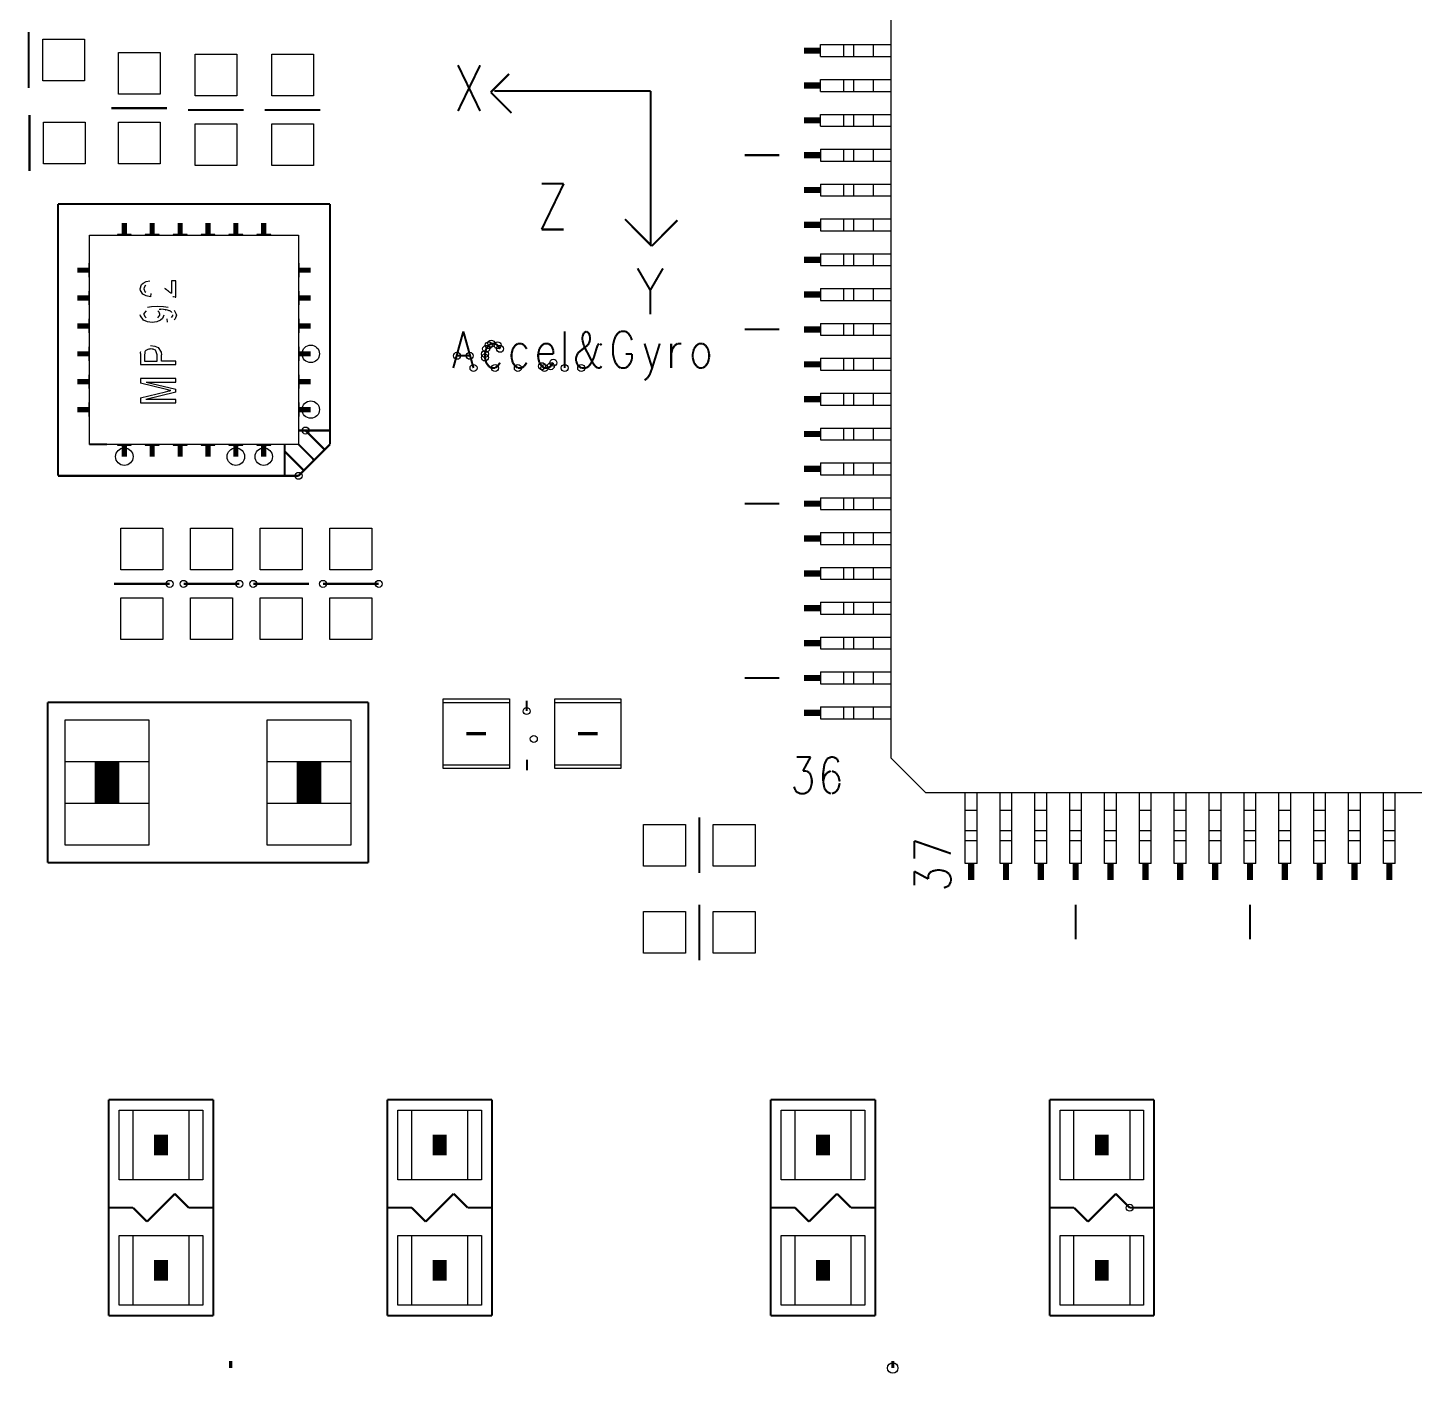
# Model space of a CAD drawing. Header units: millimetres. Extents: x 0 to 297, y 0 to 210.
# Drawn here: x 67.42 to 87.32, y 88.46 to 107.77 of the extents above; entities that cross this region are included whole.
import ezdxf

# ---------------------------------------------------------------- set-up
doc = ezdxf.new("R2010")
doc.units = ezdxf.units.MM
doc.header["$LTSCALE"] = 16.335
doc.layers.add('1', color=7, linetype='CONTINUOUS')

msp = doc.modelspace()

# ---------------------------------------------------------------- linework, layer by layer
at = {"layer": '1', "color": 7, "linetype": 'Continuous'}
for p, q in [((79.809, 97.289), (79.809, 116.089)), ((67.638, 107.004), (67.638, 107.604)), ((67.638, 107.604), (68.238, 107.604)), ((68.238, 107.604), (68.238, 107.004)), ((78.798, 107.524), (79.809, 107.524)), ((78.798, 107.354), (78.798, 107.524)), ((79.129, 107.524), (79.129, 107.354)), ((79.269, 107.524), (79.269, 107.354)), ((79.559, 107.354), (79.559, 107.524)), ((68.723, 106.813), (68.723, 107.413)), ((68.723, 107.413), (69.323, 107.413)), ((69.323, 107.413), (69.323, 106.813)), ((69.823, 106.788), (69.823, 107.388)), ((69.823, 107.388), (70.423, 107.388)), ((70.423, 107.388), (70.423, 106.788)), ((70.923, 106.788), (70.923, 107.388)), ((70.923, 107.388), (71.523, 107.388)), ((71.523, 107.388), (71.523, 106.788)), ((78.798, 107.354), (79.809, 107.354)), ((68.238, 107.004), (67.638, 107.004)), ((78.798, 107.024), (79.809, 107.024)), ((78.798, 106.854), (78.798, 107.024)), ((78.798, 106.854), (79.809, 106.854)), ((79.129, 107.024), (79.129, 106.854)), ((79.269, 107.024), (79.269, 106.854)), ((79.559, 106.854), (79.559, 107.024)), ((69.323, 106.813), (68.723, 106.813)), ((70.423, 106.788), (69.823, 106.788)), ((71.523, 106.788), (70.923, 106.788)), ((78.798, 106.524), (79.809, 106.524)), ((78.798, 106.354), (78.798, 106.524)), ((79.129, 106.524), (79.129, 106.354)), ((79.269, 106.524), (79.269, 106.354)), ((79.559, 106.354), (79.559, 106.524)), ((67.648, 105.813), (67.648, 106.413)), ((67.648, 106.413), (68.248, 106.413)), ((68.248, 106.413), (68.248, 105.813)), ((68.723, 105.813), (68.723, 106.413)), ((68.723, 106.413), (69.323, 106.413)), ((69.323, 106.413), (69.323, 105.813)), ((69.823, 105.788), (69.823, 106.388)), ((69.823, 106.388), (70.423, 106.388)), ((70.423, 106.388), (70.423, 105.788)), ((70.923, 105.788), (70.923, 106.388)), ((70.923, 106.388), (71.523, 106.388)), ((71.523, 106.388), (71.523, 105.788)), ((78.798, 106.354), (79.809, 106.354)), ((78.798, 106.024), (79.809, 106.024)), ((78.798, 106.024), (78.798, 105.854)), ((78.798, 105.854), (79.809, 105.854)), ((79.129, 106.024), (79.129, 105.854)), ((79.269, 106.024), (79.269, 105.854)), ((79.559, 105.854), (79.559, 106.024)), ((68.248, 105.813), (67.648, 105.813)), ((69.323, 105.813), (68.723, 105.813)), ((70.423, 105.788), (69.823, 105.788)), ((71.523, 105.788), (70.923, 105.788)), ((78.798, 105.524), (79.809, 105.524)), ((78.798, 105.524), (78.798, 105.354)), ((79.129, 105.524), (79.129, 105.354)), ((79.269, 105.524), (79.269, 105.354)), ((79.559, 105.354), (79.559, 105.524)), ((78.798, 105.354), (79.809, 105.354)), ((78.798, 105.024), (79.809, 105.024)), ((78.798, 105.024), (78.798, 104.854)), ((78.798, 104.854), (79.809, 104.854)), ((79.129, 105.024), (79.129, 104.854)), ((79.269, 105.024), (79.269, 104.854)), ((79.559, 104.854), (79.559, 105.024)), ((68.309, 101.789), (68.309, 104.789)), ((68.309, 104.789), (71.309, 104.789)), ((68.709, 104.799), (68.709, 104.789)), ((68.909, 104.799), (68.709, 104.799)), ((68.909, 104.789), (68.909, 104.799)), ((69.109, 104.799), (69.109, 104.789)), ((69.309, 104.799), (69.109, 104.799)), ((69.309, 104.789), (69.309, 104.799)), ((69.509, 104.799), (69.509, 104.789)), ((69.709, 104.799), (69.509, 104.799)), ((69.709, 104.789), (69.709, 104.799)), ((69.909, 104.799), (69.909, 104.789)), ((70.109, 104.799), (69.909, 104.799)), ((70.109, 104.789), (70.109, 104.799)), ((70.309, 104.799), (70.309, 104.789)), ((70.509, 104.799), (70.309, 104.799)), ((70.509, 104.789), (70.509, 104.799)), ((70.709, 104.799), (70.709, 104.789)), ((70.909, 104.799), (70.709, 104.799)), ((70.909, 104.789), (70.909, 104.799)), ((71.309, 104.789), (71.309, 101.789)), ((78.798, 104.524), (79.809, 104.524)), ((78.798, 104.524), (78.798, 104.354)), ((79.129, 104.524), (79.129, 104.354)), ((79.269, 104.524), (79.269, 104.354)), ((79.559, 104.354), (79.559, 104.524)), ((68.299, 104.389), (68.299, 104.189)), ((68.309, 104.389), (68.299, 104.389)), ((71.319, 104.389), (71.309, 104.389)), ((71.319, 104.189), (71.319, 104.389)), ((78.798, 104.354), (79.809, 104.354)), ((68.299, 104.189), (68.309, 104.189)), ((69.037, 104.023), (69.057, 104.085)), ((69.057, 104.085), (69.077, 104.104)), ((69.077, 104.104), (69.122, 104.127)), ((69.114, 104.071), (69.092, 104.038)), ((69.122, 104.127), (69.177, 104.134)), ((69.484, 104.137), (69.484, 103.96)), ((69.547, 104.137), (69.484, 104.137)), ((69.547, 103.901), (69.547, 104.137)), ((71.309, 104.189), (71.319, 104.189)), ((68.299, 103.989), (68.299, 103.789)), ((68.309, 103.989), (68.299, 103.989)), ((69.04, 103.996), (69.037, 104.023)), ((69.074, 103.942), (69.04, 103.996)), ((69.12, 103.918), (69.074, 103.942)), ((69.092, 104.038), (69.09, 104.022)), ((69.09, 104.022), (69.102, 103.984)), ((69.102, 103.984), (69.116, 103.971)), ((69.182, 103.907), (69.12, 103.918)), ((69.19, 103.952), (69.182, 103.907)), ((69.387, 104.032), (69.396, 104.024)), ((69.396, 104.024), (69.412, 104.012)), ((69.412, 104.012), (69.423, 104.002)), ((69.423, 104.002), (69.432, 103.995)), ((69.432, 103.995), (69.439, 103.989)), ((69.439, 103.989), (69.444, 103.985)), ((69.444, 103.985), (69.448, 103.982)), ((69.448, 103.982), (69.45, 103.98)), ((69.45, 103.98), (69.461, 103.973)), ((69.461, 103.973), (69.478, 103.963)), ((69.478, 103.963), (69.484, 103.96)), ((69.514, 103.904), (69.504, 103.906)), ((69.537, 103.902), (69.514, 103.904)), ((69.536, 103.902), (69.547, 103.901)), ((71.319, 103.989), (71.309, 103.989)), ((71.319, 103.789), (71.319, 103.989)), ((78.798, 104.024), (79.809, 104.024)), ((78.798, 104.024), (78.798, 103.854)), ((78.798, 103.854), (79.809, 103.854)), ((79.129, 104.024), (79.129, 103.854)), ((79.269, 104.024), (79.269, 103.854)), ((79.559, 103.854), (79.559, 104.024)), ((68.299, 103.789), (68.309, 103.789)), ((69.039, 103.633), (69.037, 103.65)), ((69.091, 103.669), (69.09, 103.656)), ((69.09, 103.656), (69.101, 103.624)), ((69.121, 103.705), (69.091, 103.669)), ((69.14, 103.757), (69.2, 103.768)), ((69.2, 103.768), (69.282, 103.772)), ((69.282, 103.772), (69.37, 103.768)), ((69.308, 103.688), (69.29, 103.705)), ((69.32, 103.655), (69.308, 103.688)), ((69.309, 103.727), (69.314, 103.727)), ((69.314, 103.727), (69.316, 103.727)), ((69.316, 103.727), (69.318, 103.727)), ((69.318, 103.727), (69.32, 103.727)), ((69.319, 103.643), (69.32, 103.655)), ((69.32, 103.727), (69.321, 103.727)), ((69.321, 103.727), (69.331, 103.727)), ((69.369, 103.725), (69.331, 103.727)), ((69.398, 103.721), (69.369, 103.725)), ((69.37, 103.768), (69.437, 103.757)), ((69.397, 103.721), (69.399, 103.72)), ((69.411, 103.718), (69.399, 103.721)), ((69.428, 103.714), (69.411, 103.718)), ((69.442, 103.711), (69.428, 103.714)), ((69.452, 103.707), (69.442, 103.711)), ((69.457, 103.706), (69.452, 103.707)), ((69.462, 103.703), (69.457, 103.706)), ((69.473, 103.698), (69.462, 103.703)), ((69.481, 103.692), (69.473, 103.698)), ((69.489, 103.685), (69.481, 103.692)), ((69.492, 103.681), (69.489, 103.685)), ((69.525, 103.713), (69.555, 103.646)), ((71.309, 103.789), (71.319, 103.789)), ((68.299, 103.589), (68.299, 103.389)), ((68.309, 103.589), (68.299, 103.589)), ((69.084, 103.571), (69.039, 103.633)), ((69.139, 103.547), (69.084, 103.571)), ((69.101, 103.624), (69.124, 103.605)), ((69.209, 103.539), (69.139, 103.547)), ((69.277, 103.547), (69.209, 103.539)), ((69.33, 103.569), (69.277, 103.547)), ((69.29, 103.604), (69.319, 103.643)), ((69.358, 103.595), (69.33, 103.569)), ((69.376, 103.643), (69.358, 103.595)), ((69.428, 103.544), (69.423, 103.589)), ((69.486, 103.609), (69.504, 103.634)), ((69.504, 103.634), (69.505, 103.647)), ((69.538, 103.592), (69.522, 103.576)), ((69.555, 103.644), (69.538, 103.592)), ((69.555, 103.644), (69.555, 103.646)), ((71.319, 103.589), (71.309, 103.589)), ((71.319, 103.389), (71.319, 103.589)), ((78.798, 103.524), (79.809, 103.524)), ((78.798, 103.524), (78.798, 103.354)), ((79.129, 103.524), (79.129, 103.354)), ((79.269, 103.524), (79.269, 103.354)), ((79.559, 103.354), (79.559, 103.524)), ((68.299, 103.389), (68.309, 103.389)), ((71.309, 103.389), (71.319, 103.389)), ((78.798, 103.354), (79.809, 103.354)), ((68.299, 103.189), (68.299, 102.989)), ((68.309, 103.189), (68.299, 103.189)), ((69.04, 103.077), (69.039, 103.068)), ((69.039, 103.068), (69.039, 102.933)), ((69.04, 103.092), (69.041, 103.104)), ((69.04, 103.092), (69.04, 103.077)), ((69.041, 103.104), (69.043, 103.114)), ((69.043, 103.114), (69.044, 103.12)), ((69.044, 103.122), (69.044, 103.12)), ((69.101, 103.086), (69.1, 103.077)), ((69.1, 103.077), (69.1, 102.981)), ((69.102, 103.101), (69.101, 103.094)), ((69.101, 103.094), (69.101, 103.086)), ((69.103, 103.11), (69.102, 103.106)), ((69.102, 103.106), (69.102, 103.101)), ((69.104, 103.113), (69.103, 103.11)), ((69.105, 103.117), (69.104, 103.116)), ((69.104, 103.116), (69.104, 103.113)), ((69.186, 103.206), (69.246, 103.198)), ((69.246, 103.198), (69.296, 103.177)), ((69.263, 103.132), (69.256, 103.139)), ((69.28, 103.073), (69.263, 103.132)), ((69.28, 102.981), (69.28, 103.073)), ((69.296, 103.177), (69.337, 103.114)), ((69.337, 103.114), (69.341, 103.072)), ((69.341, 102.981), (69.341, 103.072)), ((71.319, 103.189), (71.309, 103.189)), ((71.319, 102.989), (71.319, 103.189)), ((68.299, 102.989), (68.309, 102.989)), ((69.039, 102.933), (69.547, 102.933)), ((69.1, 102.981), (69.28, 102.981)), ((69.547, 102.981), (69.341, 102.981)), ((69.547, 102.933), (69.547, 102.981)), ((71.309, 102.989), (71.319, 102.989)), ((78.798, 103.024), (79.809, 103.024)), ((78.798, 103.024), (78.798, 102.854)), ((78.798, 102.854), (79.809, 102.854)), ((79.129, 103.024), (79.129, 102.854)), ((79.269, 103.024), (79.269, 102.854)), ((79.559, 102.854), (79.559, 103.024)), ((68.299, 102.789), (68.299, 102.589)), ((68.309, 102.789), (68.299, 102.789)), ((69.547, 102.732), (69.039, 102.732)), ((69.039, 102.732), (69.039, 102.667)), ((69.393, 102.581), (69.039, 102.667)), ((69.122, 102.684), (69.547, 102.684)), ((69.122, 102.684), (69.547, 102.581)), ((69.547, 102.684), (69.547, 102.732)), ((71.319, 102.789), (71.309, 102.789)), ((71.319, 102.589), (71.319, 102.789)), ((68.299, 102.589), (68.309, 102.589)), ((69.039, 102.456), (69.399, 102.544)), ((69.039, 102.456), (69.039, 102.385)), ((69.547, 102.538), (69.116, 102.433)), ((69.413, 102.576), (69.393, 102.581)), ((69.399, 102.544), (69.433, 102.552)), ((69.433, 102.571), (69.413, 102.576)), ((69.448, 102.567), (69.433, 102.571)), ((69.433, 102.552), (69.449, 102.556)), ((69.46, 102.564), (69.448, 102.567)), ((69.449, 102.556), (69.461, 102.558)), ((69.47, 102.562), (69.46, 102.564)), ((69.461, 102.558), (69.471, 102.561)), ((69.474, 102.561), (69.47, 102.562)), ((69.474, 102.561), (69.47, 102.561)), ((69.547, 102.538), (69.547, 102.581)), ((71.309, 102.589), (71.319, 102.589)), ((78.798, 102.524), (79.809, 102.524)), ((78.798, 102.524), (78.798, 102.354)), ((79.129, 102.524), (79.129, 102.354)), ((79.269, 102.524), (79.269, 102.354)), ((79.559, 102.354), (79.559, 102.524)), ((68.299, 102.389), (68.299, 102.189)), ((68.309, 102.389), (68.299, 102.389)), ((69.039, 102.385), (69.547, 102.385)), ((69.547, 102.433), (69.116, 102.433)), ((69.547, 102.385), (69.547, 102.433)), ((71.319, 102.389), (71.309, 102.389)), ((71.319, 102.189), (71.319, 102.389)), ((78.798, 102.354), (79.809, 102.354)), ((68.299, 102.189), (68.309, 102.189)), ((71.309, 102.189), (71.319, 102.189)), ((78.798, 102.024), (79.809, 102.024)), ((78.798, 102.024), (78.798, 101.854)), ((79.129, 102.024), (79.129, 101.854)), ((79.269, 102.024), (79.269, 101.854)), ((79.559, 101.854), (79.559, 102.024)), ((71.309, 101.789), (68.309, 101.789)), ((68.709, 101.789), (68.709, 101.779)), ((68.709, 101.779), (68.909, 101.779)), ((68.909, 101.779), (68.909, 101.789)), ((69.109, 101.789), (69.109, 101.779)), ((69.109, 101.779), (69.309, 101.779)), ((69.309, 101.779), (69.309, 101.789)), ((69.509, 101.789), (69.509, 101.779)), ((69.509, 101.779), (69.709, 101.779)), ((69.709, 101.779), (69.709, 101.789)), ((69.909, 101.789), (69.909, 101.779)), ((69.909, 101.779), (70.109, 101.779)), ((70.109, 101.779), (70.109, 101.789)), ((70.309, 101.789), (70.309, 101.779)), ((70.309, 101.779), (70.509, 101.779)), ((70.509, 101.779), (70.509, 101.789)), ((70.709, 101.789), (70.709, 101.779)), ((70.709, 101.779), (70.909, 101.779)), ((70.909, 101.779), (70.909, 101.789)), ((78.798, 101.854), (79.809, 101.854)), ((78.798, 101.524), (79.809, 101.524)), ((78.798, 101.524), (78.798, 101.354)), ((79.129, 101.524), (79.129, 101.354)), ((79.269, 101.524), (79.269, 101.354)), ((79.559, 101.354), (79.559, 101.524)), ((78.798, 101.354), (79.809, 101.354)), ((78.798, 101.024), (79.809, 101.024)), ((78.798, 101.024), (78.798, 100.854)), ((79.129, 101.024), (79.129, 100.854)), ((79.269, 101.024), (79.269, 100.854)), ((79.559, 100.854), (79.559, 101.024)), ((78.798, 100.854), (79.809, 100.854)), ((68.759, 99.988), (68.759, 100.588)), ((68.759, 100.588), (69.359, 100.588)), ((69.359, 100.588), (69.359, 99.988)), ((69.759, 100.588), (70.359, 100.588)), ((69.759, 99.988), (69.759, 100.588)), ((70.359, 100.588), (70.359, 99.988)), ((70.759, 100.588), (71.359, 100.588)), ((70.759, 99.988), (70.759, 100.588)), ((71.359, 100.588), (71.359, 99.988)), ((71.759, 100.588), (72.359, 100.588)), ((71.759, 99.988), (71.759, 100.588)), ((72.359, 100.588), (72.359, 99.988)), ((78.798, 100.524), (79.809, 100.524)), ((78.798, 100.524), (78.798, 100.354)), ((79.129, 100.524), (79.129, 100.354)), ((79.269, 100.524), (79.269, 100.354)), ((79.559, 100.354), (79.559, 100.524)), ((78.798, 100.354), (79.809, 100.354)), ((69.359, 99.988), (68.759, 99.988)), ((70.359, 99.988), (69.759, 99.988)), ((71.359, 99.988), (70.759, 99.988)), ((72.359, 99.988), (71.759, 99.988)), ((78.798, 100.024), (79.809, 100.024)), ((78.798, 100.024), (78.798, 99.854)), ((79.129, 100.024), (79.129, 99.854)), ((79.269, 100.024), (79.269, 99.854)), ((79.559, 99.854), (79.559, 100.024)), ((78.798, 99.854), (79.809, 99.854)), ((68.759, 98.988), (68.759, 99.588)), ((68.759, 99.588), (69.359, 99.588)), ((69.359, 99.588), (69.359, 98.988)), ((69.759, 99.588), (70.359, 99.588)), ((69.759, 98.988), (69.759, 99.588)), ((70.359, 99.588), (70.359, 98.988)), ((70.759, 99.588), (71.359, 99.588)), ((70.759, 98.988), (70.759, 99.588)), ((71.359, 99.588), (71.359, 98.988)), ((71.759, 99.588), (72.359, 99.588)), ((71.759, 98.988), (71.759, 99.588)), ((72.359, 99.588), (72.359, 98.988)), ((78.798, 99.524), (79.809, 99.524)), ((78.798, 99.524), (78.798, 99.354)), ((79.129, 99.524), (79.129, 99.354)), ((79.269, 99.524), (79.269, 99.354)), ((79.559, 99.354), (79.559, 99.524)), ((78.798, 99.354), (79.809, 99.354)), ((69.359, 98.988), (68.759, 98.988)), ((70.359, 98.988), (69.759, 98.988)), ((71.359, 98.988), (70.759, 98.988)), ((72.359, 98.988), (71.759, 98.988)), ((78.798, 99.024), (79.809, 99.024)), ((78.798, 99.024), (78.798, 98.854)), ((79.129, 99.024), (79.129, 98.854)), ((79.269, 99.024), (79.269, 98.854)), ((79.559, 98.854), (79.559, 99.024)), ((78.798, 98.854), (79.809, 98.854)), ((78.798, 98.524), (78.798, 98.354)), ((78.798, 98.524), (79.809, 98.524)), ((79.129, 98.524), (79.129, 98.354)), ((79.269, 98.524), (79.269, 98.354)), ((79.559, 98.354), (79.559, 98.524)), ((78.798, 98.354), (79.809, 98.354)), ((73.384, 98.138), (74.334, 98.138)), ((73.384, 97.138), (73.384, 98.138)), ((73.384, 98.088), (74.334, 98.088)), ((74.334, 98.138), (74.334, 97.138)), ((74.984, 98.138), (75.934, 98.138)), ((74.984, 97.138), (74.984, 98.138)), ((74.984, 98.088), (75.934, 98.088)), ((75.934, 98.138), (75.934, 97.138)), ((78.798, 98.024), (79.809, 98.024)), ((78.798, 98.024), (78.798, 97.854)), ((79.129, 98.024), (79.129, 97.854)), ((79.269, 98.024), (79.269, 97.854)), ((79.559, 97.854), (79.559, 98.024)), ((67.959, 97.838), (69.159, 97.838)), ((67.959, 96.038), (67.959, 97.838)), ((69.159, 97.838), (69.159, 96.038)), ((70.859, 97.838), (72.059, 97.838)), ((70.859, 96.038), (70.859, 97.838)), ((72.059, 97.838), (72.059, 96.038)), ((78.798, 97.854), (79.809, 97.854)), ((79.809, 97.289), (80.309, 96.789)), ((67.959, 97.238), (69.159, 97.238)), ((70.859, 97.238), (72.059, 97.238)), ((74.334, 97.188), (73.384, 97.188)), ((74.334, 97.138), (73.384, 97.138)), ((75.934, 97.188), (74.984, 97.188)), ((75.934, 97.138), (74.984, 97.138)), ((99.109, 96.789), (80.309, 96.789)), ((80.874, 95.778), (80.874, 96.789)), ((81.044, 95.778), (81.044, 96.789)), ((81.374, 95.778), (81.374, 96.789)), ((81.544, 95.778), (81.544, 96.789)), ((81.874, 95.778), (81.874, 96.789)), ((82.044, 95.778), (82.044, 96.789)), ((82.374, 95.778), (82.374, 96.789)), ((82.544, 95.778), (82.544, 96.789)), ((82.874, 95.778), (82.874, 96.789)), ((83.044, 95.778), (83.044, 96.789)), ((83.374, 95.778), (83.374, 96.789)), ((83.544, 95.778), (83.544, 96.789)), ((83.874, 95.778), (83.874, 96.789)), ((84.044, 95.778), (84.044, 96.789)), ((84.374, 95.778), (84.374, 96.789)), ((84.544, 95.778), (84.544, 96.789)), ((84.874, 95.778), (84.874, 96.789)), ((85.044, 95.778), (85.044, 96.789)), ((85.374, 95.778), (85.374, 96.789)), ((85.544, 95.778), (85.544, 96.789)), ((85.874, 95.778), (85.874, 96.789)), ((86.044, 95.778), (86.044, 96.789)), ((86.374, 95.778), (86.374, 96.789)), ((86.544, 95.778), (86.544, 96.789)), ((86.874, 95.778), (86.874, 96.789)), ((87.044, 95.778), (87.044, 96.789)), ((69.159, 96.638), (67.959, 96.638)), ((72.059, 96.638), (70.859, 96.638)), ((81.044, 96.539), (80.874, 96.539)), ((81.544, 96.539), (81.374, 96.539)), ((82.044, 96.539), (81.874, 96.539)), ((82.544, 96.539), (82.374, 96.539)), ((83.044, 96.539), (82.874, 96.539)), ((83.544, 96.539), (83.374, 96.539)), ((84.044, 96.539), (83.874, 96.539)), ((84.544, 96.539), (84.374, 96.539)), ((85.044, 96.539), (84.874, 96.539)), ((85.544, 96.539), (85.374, 96.539)), ((86.044, 96.539), (85.874, 96.539)), ((86.544, 96.539), (86.374, 96.539)), ((87.044, 96.539), (86.874, 96.539)), ((76.259, 96.338), (76.859, 96.338)), ((76.259, 95.738), (76.259, 96.338)), ((76.859, 96.338), (76.859, 95.738)), ((77.259, 96.338), (77.859, 96.338)), ((77.259, 95.738), (77.259, 96.338)), ((77.859, 96.338), (77.859, 95.738)), ((80.874, 96.249), (81.044, 96.249)), ((80.874, 96.108), (81.044, 96.108)), ((81.374, 96.249), (81.544, 96.249)), ((81.374, 96.108), (81.544, 96.108)), ((81.874, 96.249), (82.044, 96.249)), ((81.874, 96.108), (82.044, 96.108)), ((82.374, 96.249), (82.544, 96.249)), ((82.374, 96.108), (82.544, 96.108)), ((82.874, 96.249), (83.044, 96.249)), ((82.874, 96.108), (83.044, 96.108)), ((83.374, 96.249), (83.544, 96.249)), ((83.374, 96.108), (83.544, 96.108)), ((83.874, 96.249), (84.044, 96.249)), ((83.874, 96.108), (84.044, 96.108)), ((84.374, 96.249), (84.544, 96.249)), ((84.374, 96.108), (84.544, 96.108)), ((84.874, 96.249), (85.044, 96.249)), ((84.874, 96.108), (85.044, 96.108)), ((85.374, 96.249), (85.544, 96.249)), ((85.374, 96.108), (85.544, 96.108)), ((85.874, 96.249), (86.044, 96.249)), ((85.874, 96.108), (86.044, 96.108)), ((86.374, 96.249), (86.544, 96.249)), ((86.374, 96.108), (86.544, 96.108)), ((86.874, 96.249), (87.044, 96.249)), ((86.874, 96.108), (87.044, 96.108)), ((69.159, 96.038), (67.959, 96.038)), ((72.059, 96.038), (70.859, 96.038)), ((76.859, 95.738), (76.259, 95.738)), ((77.859, 95.738), (77.259, 95.738)), ((81.044, 95.778), (80.874, 95.778)), ((81.544, 95.778), (81.374, 95.778)), ((82.044, 95.778), (81.874, 95.778)), ((82.544, 95.778), (82.374, 95.778)), ((83.044, 95.778), (82.874, 95.778)), ((83.544, 95.778), (83.374, 95.778)), ((84.044, 95.778), (83.874, 95.778)), ((84.544, 95.778), (84.374, 95.778)), ((85.044, 95.778), (84.874, 95.778)), ((85.544, 95.778), (85.374, 95.778)), ((86.044, 95.778), (85.874, 95.778)), ((86.544, 95.778), (86.374, 95.778)), ((87.044, 95.778), (86.874, 95.778)), ((76.259, 95.088), (76.859, 95.088)), ((76.259, 94.488), (76.259, 95.088)), ((76.859, 95.088), (76.859, 94.488)), ((77.259, 95.088), (77.859, 95.088)), ((77.259, 94.488), (77.259, 95.088)), ((77.859, 95.088), (77.859, 94.488)), ((76.859, 94.488), (76.259, 94.488)), ((77.859, 94.488), (77.259, 94.488)), ((68.734, 92.238), (69.934, 92.238)), ((68.734, 91.238), (68.734, 92.238)), ((68.934, 91.238), (68.934, 92.238)), ((69.734, 92.238), (69.734, 91.238)), ((69.934, 92.238), (69.934, 91.238)), ((72.734, 92.238), (73.934, 92.238)), ((72.734, 91.238), (72.734, 92.238)), ((72.934, 91.238), (72.934, 92.238)), ((73.734, 92.238), (73.734, 91.238)), ((73.934, 92.238), (73.934, 91.238)), ((78.234, 92.238), (79.434, 92.238)), ((78.234, 91.238), (78.234, 92.238)), ((78.434, 91.238), (78.434, 92.238)), ((79.234, 92.238), (79.234, 91.238)), ((79.434, 92.238), (79.434, 91.238)), ((82.234, 91.238), (82.234, 92.238)), ((82.234, 92.238), (83.434, 92.238)), ((82.434, 91.238), (82.434, 92.238)), ((83.234, 92.238), (83.234, 91.238)), ((83.434, 92.238), (83.434, 91.238)), ((69.934, 91.238), (68.734, 91.238)), ((73.934, 91.238), (72.734, 91.238)), ((79.434, 91.238), (78.234, 91.238)), ((83.434, 91.238), (82.234, 91.238)), ((68.734, 90.438), (69.934, 90.438)), ((68.734, 89.438), (68.734, 90.438)), ((68.934, 89.438), (68.934, 90.438)), ((69.734, 90.438), (69.734, 89.438)), ((69.934, 90.438), (69.934, 89.438)), ((72.734, 90.438), (73.934, 90.438)), ((72.734, 89.438), (72.734, 90.438)), ((72.934, 89.438), (72.934, 90.438)), ((73.734, 90.438), (73.734, 89.438)), ((73.934, 90.438), (73.934, 89.438)), ((78.234, 90.438), (79.434, 90.438)), ((78.234, 89.438), (78.234, 90.438)), ((78.434, 89.438), (78.434, 90.438)), ((79.234, 90.438), (79.234, 89.438)), ((79.434, 90.438), (79.434, 89.438)), ((82.234, 90.438), (83.434, 90.438)), ((82.234, 89.438), (82.234, 90.438)), ((82.434, 89.438), (82.434, 90.438)), ((83.234, 90.438), (83.234, 89.438)), ((83.434, 90.438), (83.434, 89.438)), ((69.934, 89.438), (68.734, 89.438)), ((73.934, 89.438), (72.734, 89.438)), ((79.434, 89.438), (78.234, 89.438)), ((83.434, 89.438), (82.234, 89.438))]:
    msp.add_line(p, q, dxfattribs=at)
at = {"layer": '1', "color": 9, "linetype": 'Continuous'}
for points, const_width in [([(67.438, 106.904), (67.438, 107.704)], 0.0297), ([(73.596, 106.572), (73.914, 107.229)], 0.0297), ([(73.914, 106.572), (73.596, 107.229)], 0.0297), ([(74.067, 106.84), (74.329, 107.103)], 0.0297), ([(74.364, 106.543), (74.067, 106.84)], 0.0297), ([(76.359, 106.858), (74.119, 106.858)], 0.0297), ([(76.359, 104.653), (76.359, 106.858)], 0.0297), ([(67.448, 105.713), (67.448, 106.513)], 0.0297), ([(68.623, 106.613), (69.423, 106.613)], 0.0297), ([(69.723, 106.588), (70.523, 106.588)], 0.0297), ([(70.823, 106.588), (71.623, 106.588)], 0.0297), ([(77.709, 105.938), (78.209, 105.938)], 0.0297), ([(75.114, 105.529), (74.796, 105.529)], 0.0297), ([(74.796, 104.872), (75.114, 105.529)], 0.0297), ([(67.859, 101.338), (67.859, 105.238)], 0.0297), ([(67.859, 105.238), (71.759, 105.238)], 0.0297), ([(71.759, 105.238), (71.759, 101.788)], 0.0297), ([(75.114, 104.872), (74.796, 104.872)], 0.0297), ([(76.377, 104.635), (75.992, 105.02)], 0.0297), ([(76.744, 105.003), (76.377, 104.635)], 0.0297), ([(76.173, 104.314), (76.355, 104.001)], 0.0297), ([(76.537, 104.314), (76.355, 104.001)], 0.0297), ([(76.355, 104.001), (76.355, 103.657)], 0.0297), ([(77.709, 103.438), (78.209, 103.438)], 0.0297), ([(73.673, 103.41), (73.528, 102.885)], 0.0297), ([(73.673, 103.41), (73.819, 102.885)], 0.0297), ([(74.073, 103.235), (74.037, 103.211)], 0.0297), ([(74.128, 103.235), (74.073, 103.235)], 0.0297), ([(74.164, 103.211), (74.128, 103.235)], 0.0297), ([(74.455, 103.235), (74.419, 103.211)], 0.0297), ([(74.51, 103.235), (74.455, 103.235)], 0.0297), ([(74.546, 103.211), (74.51, 103.235)], 0.0297), ([(74.837, 103.235), (74.8, 103.211)], 0.0297), ([(74.891, 103.235), (74.837, 103.235)], 0.0297), ([(74.928, 103.211), (74.891, 103.235)], 0.0297), ([(75.128, 103.41), (75.128, 102.885)], 0.0297), ([(75.4, 103.386), (75.382, 103.335)], 0.0297), ([(75.382, 103.335), (75.382, 103.285)], 0.0297), ([(75.382, 103.285), (75.4, 103.211)], 0.0297), ([(75.437, 103.41), (75.4, 103.386)], 0.0297), ([(75.473, 103.386), (75.437, 103.41)], 0.0297), ([(75.455, 103.211), (75.473, 103.235)], 0.0297), ([(75.491, 103.335), (75.473, 103.386)], 0.0297), ([(75.473, 103.235), (75.491, 103.285)], 0.0297), ([(75.491, 103.285), (75.491, 103.335)], 0.0297), ([(75.619, 103.235), (75.6, 103.211)], 0.0297), ([(75.655, 103.211), (75.637, 103.235)], 0.0297), ([(75.837, 103.285), (75.819, 103.211)], 0.0297), ([(75.855, 103.335), (75.837, 103.285)], 0.0297), ([(75.891, 103.386), (75.855, 103.335)], 0.0297), ([(75.928, 103.41), (75.891, 103.386)], 0.0297), ([(76, 103.41), (75.928, 103.41)], 0.0297), ([(76.037, 103.386), (76, 103.41)], 0.0297), ([(76.073, 103.335), (76.037, 103.386)], 0.0297), ([(76.091, 103.285), (76.073, 103.335)], 0.0297), ([(76.273, 103.235), (76.382, 102.885)], 0.0297), ([(76.491, 103.235), (76.382, 102.885)], 0.0297), ([(76.655, 103.235), (76.655, 102.885)], 0.0297), ([(76.709, 103.211), (76.746, 103.235)], 0.0297), ([(76.746, 103.235), (76.8, 103.235)], 0.0297), ([(77.055, 103.235), (77.019, 103.211)], 0.0297), ([(77.109, 103.235), (77.055, 103.235)], 0.0297), ([(77.146, 103.211), (77.109, 103.235)], 0.0297), ([(73.582, 103.06), (73.764, 103.06)], 0.0297), ([(74, 103.16), (73.982, 103.086)], 0.0297), ([(73.982, 103.086), (73.982, 103.036)], 0.0297), ([(73.982, 103.036), (74, 102.961)], 0.0297), ([(74.037, 103.211), (74, 103.16)], 0.0297), ([(74.2, 103.16), (74.164, 103.211)], 0.0297), ([(74.382, 103.16), (74.364, 103.086)], 0.0297), ([(74.364, 103.086), (74.364, 103.036)], 0.0297), ([(74.364, 103.036), (74.382, 102.961)], 0.0297), ([(74.419, 103.211), (74.382, 103.16)], 0.0297), ([(74.582, 103.16), (74.546, 103.211)], 0.0297), ([(74.764, 103.16), (74.746, 103.086)], 0.0297), ([(74.746, 103.086), (74.964, 103.086)], 0.0297), ([(74.746, 103.086), (74.746, 103.036)], 0.0297), ([(74.746, 103.036), (74.764, 102.961)], 0.0297), ([(74.8, 103.211), (74.764, 103.16)], 0.0297), ([(74.946, 103.185), (74.928, 103.211)], 0.0297), ([(74.964, 103.136), (74.946, 103.185)], 0.0297), ([(74.964, 103.086), (74.964, 103.136)], 0.0297), ([(75.291, 103.036), (75.309, 103.086)], 0.0297), ([(75.291, 102.985), (75.291, 103.036)], 0.0297), ([(75.309, 103.086), (75.328, 103.11)], 0.0297), ([(75.328, 103.11), (75.455, 103.211)], 0.0297), ([(75.4, 103.211), (75.437, 103.136)], 0.0297), ([(75.437, 103.136), (75.528, 102.961)], 0.0297), ([(75.546, 103.036), (75.51, 102.961)], 0.0297), ([(75.582, 103.16), (75.546, 103.036)], 0.0297), ([(75.6, 103.211), (75.582, 103.16)], 0.0297), ([(75.819, 103.211), (75.819, 103.086)], 0.0297), ([(75.819, 103.086), (75.837, 103.01)], 0.0297), ([(76, 103.086), (76.091, 103.086)], 0.0297), ([(76.091, 103.01), (76.091, 103.086)], 0.0297), ([(76.655, 103.086), (76.673, 103.16)], 0.0297), ([(76.673, 103.16), (76.709, 103.211)], 0.0297), ([(76.982, 103.16), (76.964, 103.086)], 0.0297), ([(76.964, 103.086), (76.964, 103.036)], 0.0297), ([(76.964, 103.036), (76.982, 102.961)], 0.0297), ([(77.019, 103.211), (76.982, 103.16)], 0.0297), ([(77.182, 103.16), (77.146, 103.211)], 0.0297), ([(77.2, 103.086), (77.182, 103.16)], 0.0297), ([(77.182, 102.961), (77.2, 103.036)], 0.0297), ([(77.2, 103.036), (77.2, 103.086)], 0.0297), ([(74, 102.961), (74.037, 102.911)], 0.0297), ([(74.037, 102.911), (74.073, 102.885)], 0.0297), ([(74.073, 102.885), (74.128, 102.885)], 0.0297), ([(74.128, 102.885), (74.164, 102.911)], 0.0297), ([(74.164, 102.911), (74.2, 102.961)], 0.0297), ([(74.382, 102.961), (74.419, 102.911)], 0.0297), ([(74.419, 102.911), (74.455, 102.885)], 0.0297), ([(74.455, 102.885), (74.51, 102.885)], 0.0297), ([(74.51, 102.885), (74.546, 102.911)], 0.0297), ([(74.546, 102.911), (74.582, 102.961)], 0.0297), ([(74.764, 102.961), (74.8, 102.911)], 0.0297), ([(74.8, 102.911), (74.837, 102.885)], 0.0297), ([(74.837, 102.885), (74.891, 102.885)], 0.0297), ([(74.891, 102.885), (74.928, 102.911)], 0.0297), ([(74.928, 102.911), (74.964, 102.961)], 0.0297), ([(75.309, 102.935), (75.291, 102.985)], 0.0297), ([(75.328, 102.911), (75.309, 102.935)], 0.0297), ([(75.364, 102.885), (75.328, 102.911)], 0.0297), ([(75.437, 102.885), (75.364, 102.885)], 0.0297), ([(75.473, 102.911), (75.437, 102.885)], 0.0297), ([(75.51, 102.961), (75.473, 102.911)], 0.0297), ([(75.528, 102.961), (75.564, 102.911)], 0.0297), ([(75.564, 102.911), (75.6, 102.885)], 0.0297), ([(75.6, 102.885), (75.637, 102.885)], 0.0297), ([(75.637, 102.885), (75.655, 102.911)], 0.0297), ([(75.837, 103.01), (75.855, 102.961)], 0.0297), ([(75.855, 102.961), (75.891, 102.911)], 0.0297), ([(75.891, 102.911), (75.928, 102.885)], 0.0297), ([(75.928, 102.885), (76, 102.885)], 0.0297), ([(76, 102.885), (76.037, 102.911)], 0.0297), ([(76.037, 102.911), (76.073, 102.961)], 0.0297), ([(76.073, 102.961), (76.091, 103.01)], 0.0297), ([(76.382, 102.885), (76.346, 102.786)], 0.0297), ([(76.982, 102.961), (77.019, 102.911)], 0.0297), ([(77.019, 102.911), (77.055, 102.885)], 0.0297), ([(77.055, 102.885), (77.109, 102.885)], 0.0297), ([(77.109, 102.885), (77.146, 102.911)], 0.0297), ([(77.146, 102.911), (77.182, 102.961)], 0.0297), ([(76.309, 102.736), (76.273, 102.71)], 0.0297), ([(76.346, 102.786), (76.309, 102.736)], 0.0297), ([(71.309, 101.988), (71.759, 101.988)], 0.0297), ([(71.409, 101.988), (71.684, 101.713)], 0.0297), ([(68.559, 101.788), (68.309, 101.788)], 0.0297), ([(71.109, 101.788), (71.109, 101.338)], 0.0297), ([(71.109, 101.688), (71.384, 101.413)], 0.0297), ([(71.759, 101.788), (71.309, 101.338)], 0.0297), ([(71.309, 101.789), (71.534, 101.563)], 0.0297), ([(71.309, 101.338), (67.859, 101.338)], 0.0297), ([(77.709, 100.938), (78.209, 100.938)], 0.0297), ([(69.459, 99.788), (68.659, 99.788)], 0.0297), ([(70.459, 99.788), (69.659, 99.788)], 0.0297), ([(71.459, 99.788), (70.659, 99.788)], 0.0297), ([(72.459, 99.788), (71.659, 99.788)], 0.0297), ([(77.709, 98.438), (78.209, 98.438)], 0.0297), ([(72.309, 98.088), (67.709, 98.088)], 0.0297), ([(67.709, 98.088), (67.709, 95.788)], 0.0297), ([(72.309, 95.788), (72.309, 98.088)], 0.0297), ([(74.581, 97.963), (74.581, 98.113)], 0.0297), ([(78.454, 97.303), (78.654, 97.303)], 0.0297), ([(78.654, 97.303), (78.545, 97.103)], 0.0297), ([(78.891, 97.278), (78.854, 97.203)], 0.0297), ([(78.945, 97.303), (78.891, 97.278)], 0.0297), ([(78.982, 97.303), (78.945, 97.303)], 0.0297), ([(79.036, 97.278), (78.982, 97.303)], 0.0297), ([(79.054, 97.228), (79.036, 97.278)], 0.0297), ([(74.588, 97.113), (74.588, 97.264)], 0.0297), ([(78.545, 97.103), (78.6, 97.103)], 0.0297), ([(78.6, 97.103), (78.636, 97.078)], 0.0297), ([(78.636, 97.078), (78.654, 97.053)], 0.0297), ([(78.854, 97.203), (78.836, 97.078)], 0.0297), ([(78.836, 97.078), (78.836, 96.953)], 0.0297), ([(78.891, 97.078), (78.854, 97.028)], 0.0297), ([(78.945, 97.103), (78.891, 97.078)], 0.0297), ([(79.018, 97.078), (78.963, 97.103)], 0.0297), ([(79.054, 97.028), (79.018, 97.078)], 0.0297), ([(78.436, 96.828), (78.418, 96.878)], 0.0297), ([(78.654, 97.053), (78.673, 96.978)], 0.0297), ([(78.673, 96.928), (78.654, 96.853)], 0.0297), ([(78.673, 96.978), (78.673, 96.928)], 0.0297), ([(78.854, 97.028), (78.836, 96.953)], 0.0297), ([(78.836, 96.953), (78.854, 96.853)], 0.0297), ([(79.073, 96.953), (79.054, 97.028)], 0.0297), ([(79.054, 96.853), (79.073, 96.928)], 0.0297), ([(78.454, 96.803), (78.436, 96.828)], 0.0297), ([(78.509, 96.778), (78.454, 96.803)], 0.0297), ([(78.563, 96.778), (78.509, 96.778)], 0.0297), ([(78.618, 96.803), (78.563, 96.778)], 0.0297), ([(78.654, 96.853), (78.618, 96.803)], 0.0297), ([(78.854, 96.853), (78.891, 96.803)], 0.0297), ([(78.891, 96.803), (78.945, 96.778)], 0.0297), ([(78.963, 96.778), (79.018, 96.803)], 0.0297), ([(79.018, 96.803), (79.054, 96.853)], 0.0297), ([(77.059, 95.638), (77.059, 96.438)], 0.0297), ([(80.143, 96.101), (80.668, 95.919)], 0.0297), ([(80.143, 95.846), (80.143, 96.101)], 0.0297), ([(67.709, 95.788), (72.309, 95.788)], 0.0297), ([(80.393, 95.664), (80.468, 95.682)], 0.0297), ([(80.468, 95.682), (80.518, 95.682)], 0.0297), ([(80.518, 95.682), (80.593, 95.664)], 0.0297), ([(80.143, 95.664), (80.343, 95.555)], 0.0297), ([(80.143, 95.464), (80.143, 95.664)], 0.0297), ([(80.343, 95.61), (80.368, 95.646)], 0.0297), ([(80.343, 95.555), (80.343, 95.61)], 0.0297), ([(80.368, 95.646), (80.393, 95.664)], 0.0297), ([(80.593, 95.664), (80.643, 95.628)], 0.0297), ([(80.643, 95.628), (80.668, 95.573)], 0.0297), ([(80.668, 95.519), (80.643, 95.464)], 0.0297), ([(80.668, 95.573), (80.668, 95.519)], 0.0297), ([(80.618, 95.446), (80.568, 95.428)], 0.0297), ([(80.643, 95.464), (80.618, 95.446)], 0.0297), ([(77.059, 94.388), (77.059, 95.188)], 0.0297), ([(82.459, 94.688), (82.459, 95.188)], 0.0297), ([(84.959, 94.688), (84.959, 95.188)], 0.0297), ([(68.584, 89.288), (68.584, 92.388)], 0.0297), ([(68.584, 92.388), (70.084, 92.388)], 0.0297), ([(70.084, 92.388), (70.084, 89.288)], 0.0297), ([(72.584, 92.388), (74.084, 92.388)], 0.0297), ([(72.584, 89.288), (72.584, 92.388)], 0.0297), ([(74.084, 92.388), (74.084, 89.288)], 0.0297), ([(78.084, 92.388), (79.584, 92.388)], 0.0297), ([(78.084, 89.288), (78.084, 92.388)], 0.0297), ([(79.584, 92.388), (79.584, 89.288)], 0.0297), ([(82.084, 92.388), (83.584, 92.388)], 0.0297), ([(82.084, 89.288), (82.084, 92.388)], 0.0297), ([(83.584, 92.388), (83.584, 89.288)], 0.0297), ([(69.134, 90.638), (69.534, 91.038)], 0.0297), ([(69.534, 91.038), (69.734, 90.838)], 0.0297), ([(73.534, 91.038), (73.134, 90.638)], 0.0297), ([(73.734, 90.838), (73.534, 91.038)], 0.0297), ([(78.634, 90.638), (79.034, 91.038)], 0.0297), ([(79.034, 91.038), (79.234, 90.838)], 0.0297), ([(83.034, 91.038), (82.634, 90.638)], 0.0297), ([(83.234, 90.838), (83.034, 91.038)], 0.0297), ([(68.584, 90.838), (68.934, 90.838)], 0.0297), ([(68.934, 90.838), (69.134, 90.638)], 0.0297), ([(69.734, 90.838), (70.084, 90.838)], 0.0297), ([(72.934, 90.838), (72.584, 90.838)], 0.0297), ([(73.134, 90.638), (72.934, 90.838)], 0.0297), ([(74.084, 90.838), (73.734, 90.838)], 0.0297), ([(78.084, 90.838), (78.434, 90.838)], 0.0297), ([(78.434, 90.838), (78.634, 90.638)], 0.0297), ([(79.234, 90.838), (79.584, 90.838)], 0.0297), ([(82.434, 90.838), (82.084, 90.838)], 0.0297), ([(82.634, 90.638), (82.434, 90.838)], 0.0297), ([(83.584, 90.838), (83.234, 90.838)], 0.0297), ([(70.084, 89.288), (68.584, 89.288)], 0.0297), ([(74.084, 89.288), (72.584, 89.288)], 0.0297), ([(79.584, 89.288), (78.084, 89.288)], 0.0297), ([(83.584, 89.288), (82.084, 89.288)], 0.0297), ([(70.334, 88.538), (70.334, 88.638)], 0.0446), ([(79.834, 88.538), (79.834, 88.638)], 0.0446)]:
    msp.add_lwpolyline(points, dxfattribs=dict(at, const_width=const_width))
at = {"layer": '1', "color": 1, "linetype": 'Continuous'}
for points, const_width in [([(78.559, 107.438), (78.798, 107.438)], 0.0891), ([(78.559, 106.938), (78.798, 106.938)], 0.0891), ([(78.559, 106.438), (78.798, 106.438)], 0.0891), ([(78.559, 105.938), (78.798, 105.938)], 0.0891), ([(78.559, 105.438), (78.798, 105.438)], 0.0891), ([(68.809, 104.799), (68.809, 104.963)], 0.0742), ([(69.209, 104.799), (69.209, 104.963)], 0.0742), ([(69.609, 104.799), (69.609, 104.963)], 0.0742), ([(70.009, 104.799), (70.009, 104.963)], 0.0742), ([(70.409, 104.799), (70.409, 104.963)], 0.0742), ([(70.809, 104.799), (70.809, 104.963)], 0.0742), ([(78.559, 104.938), (78.798, 104.938)], 0.0891), ([(78.559, 104.438), (78.798, 104.438)], 0.0891), ([(68.299, 104.288), (68.134, 104.288)], 0.0742), ([(71.484, 104.288), (71.319, 104.288)], 0.0742), ([(68.299, 103.888), (68.134, 103.888)], 0.0742), ([(71.484, 103.888), (71.319, 103.888)], 0.0742), ([(78.559, 103.938), (78.798, 103.938)], 0.0891), ([(68.299, 103.488), (68.134, 103.488)], 0.0742), ([(71.484, 103.488), (71.319, 103.488)], 0.0742), ([(78.559, 103.438), (78.798, 103.438)], 0.0891), ([(68.299, 103.088), (68.134, 103.088)], 0.0742), ([(71.484, 103.088), (71.319, 103.088)], 0.0742), ([(78.559, 102.938), (78.798, 102.938)], 0.0891), ([(68.299, 102.688), (68.134, 102.688)], 0.0742), ([(71.484, 102.688), (71.319, 102.688)], 0.0742), ([(78.559, 102.438), (78.798, 102.438)], 0.0891), ([(68.299, 102.288), (68.134, 102.288)], 0.0742), ([(71.484, 102.288), (71.319, 102.288)], 0.0742), ([(78.559, 101.938), (78.798, 101.938)], 0.0891), ([(68.809, 101.613), (68.809, 101.789)], 0.0742), ([(69.209, 101.613), (69.209, 101.789)], 0.0742), ([(69.609, 101.613), (69.609, 101.789)], 0.0742), ([(70.009, 101.613), (70.009, 101.789)], 0.0742), ([(70.409, 101.613), (70.409, 101.789)], 0.0742), ([(70.809, 101.613), (70.809, 101.779)], 0.0742), ([(78.559, 101.438), (78.798, 101.438)], 0.0891), ([(78.559, 100.938), (78.798, 100.938)], 0.0891), ([(78.559, 100.438), (78.798, 100.438)], 0.0891), ([(78.559, 99.938), (78.798, 99.938)], 0.0891), ([(78.559, 99.438), (78.798, 99.438)], 0.0891), ([(78.559, 98.938), (78.798, 98.938)], 0.0891), ([(78.559, 98.438), (78.798, 98.438)], 0.0891), ([(78.559, 97.938), (78.798, 97.938)], 0.0891), ([(73.859, 97.663), (73.859, 97.613)], 0.282), ([(75.459, 97.663), (75.459, 97.613)], 0.282), ([(68.559, 96.638), (68.559, 97.238)], 0.356), ([(71.459, 96.638), (71.459, 97.238)], 0.356), ([(80.959, 95.778), (80.959, 95.538)], 0.0891), ([(81.459, 95.778), (81.459, 95.538)], 0.0891), ([(81.959, 95.778), (81.959, 95.538)], 0.0891), ([(82.459, 95.778), (82.459, 95.538)], 0.0891), ([(82.959, 95.778), (82.959, 95.538)], 0.0891), ([(83.459, 95.778), (83.459, 95.538)], 0.0891), ([(83.959, 95.778), (83.959, 95.538)], 0.0891), ([(84.459, 95.778), (84.459, 95.538)], 0.0891), ([(84.959, 95.778), (84.959, 95.538)], 0.0891), ([(85.459, 95.778), (85.459, 95.538)], 0.0891), ([(85.959, 95.778), (85.959, 95.538)], 0.0891), ([(86.459, 95.778), (86.459, 95.538)], 0.0891), ([(86.959, 95.778), (86.959, 95.538)], 0.0891), ([(69.434, 91.738), (69.234, 91.738)], 0.297), ([(73.234, 91.738), (73.434, 91.738)], 0.297), ([(78.934, 91.738), (78.734, 91.738)], 0.297), ([(82.734, 91.738), (82.934, 91.738)], 0.297), ([(69.434, 89.938), (69.234, 89.938)], 0.297), ([(73.234, 89.938), (73.434, 89.938)], 0.297), ([(78.934, 89.938), (78.734, 89.938)], 0.297), ([(82.734, 89.938), (82.934, 89.938)], 0.297)]:
    msp.add_lwpolyline(points, dxfattribs=dict(at, const_width=const_width))
at = {"layer": '1', "color": 7, "linetype": 'Continuous'}
for centre, radius in [((74.037, 103.211), 0.05), ((74.073, 103.235), 0.05), ((74.164, 103.211), 0.05), ((71.484, 103.088), 0.125), ((73.582, 103.06), 0.05), ((73.764, 103.06), 0.05), ((73.982, 103.086), 0.05), ((73.982, 103.036), 0.05), ((74, 103.16), 0.05), ((74.2, 103.16), 0.05), ((73.819, 102.885), 0.05), ((74.128, 102.885), 0.05), ((74.455, 102.885), 0.05), ((74.8, 102.911), 0.05), ((74.837, 102.885), 0.05), ((74.928, 102.911), 0.05), ((74.964, 102.961), 0.05), ((75.128, 102.885), 0.05), ((75.364, 102.885), 0.05), ((71.484, 102.288), 0.125), ((71.409, 101.988), 0.05), ((68.809, 101.613), 0.125), ((70.409, 101.613), 0.125), ((70.809, 101.613), 0.125), ((71.309, 101.338), 0.05), ((69.459, 99.788), 0.05), ((69.659, 99.788), 0.05), ((70.459, 99.788), 0.05), ((70.659, 99.788), 0.05), ((71.659, 99.788), 0.05), ((72.459, 99.788), 0.05), ((74.581, 97.963), 0.05), ((74.684, 97.563), 0.05), ((83.234, 90.838), 0.05), ((79.834, 88.538), 0.0751)]:
    msp.add_circle(centre, radius, dxfattribs=at)
for centre, radius, start, end in [((69.159, 103.092), 0.0596, 114.5547, 156.0012), ((69.186, 103.037), 0.121, 88.6372, 115.1091), ((69.194, 103.049), 0.109, 55.2835, 92.8627)]:
    msp.add_arc(centre, radius, start, end, dxfattribs=at)

doc.saveas('drawing.dxf')
